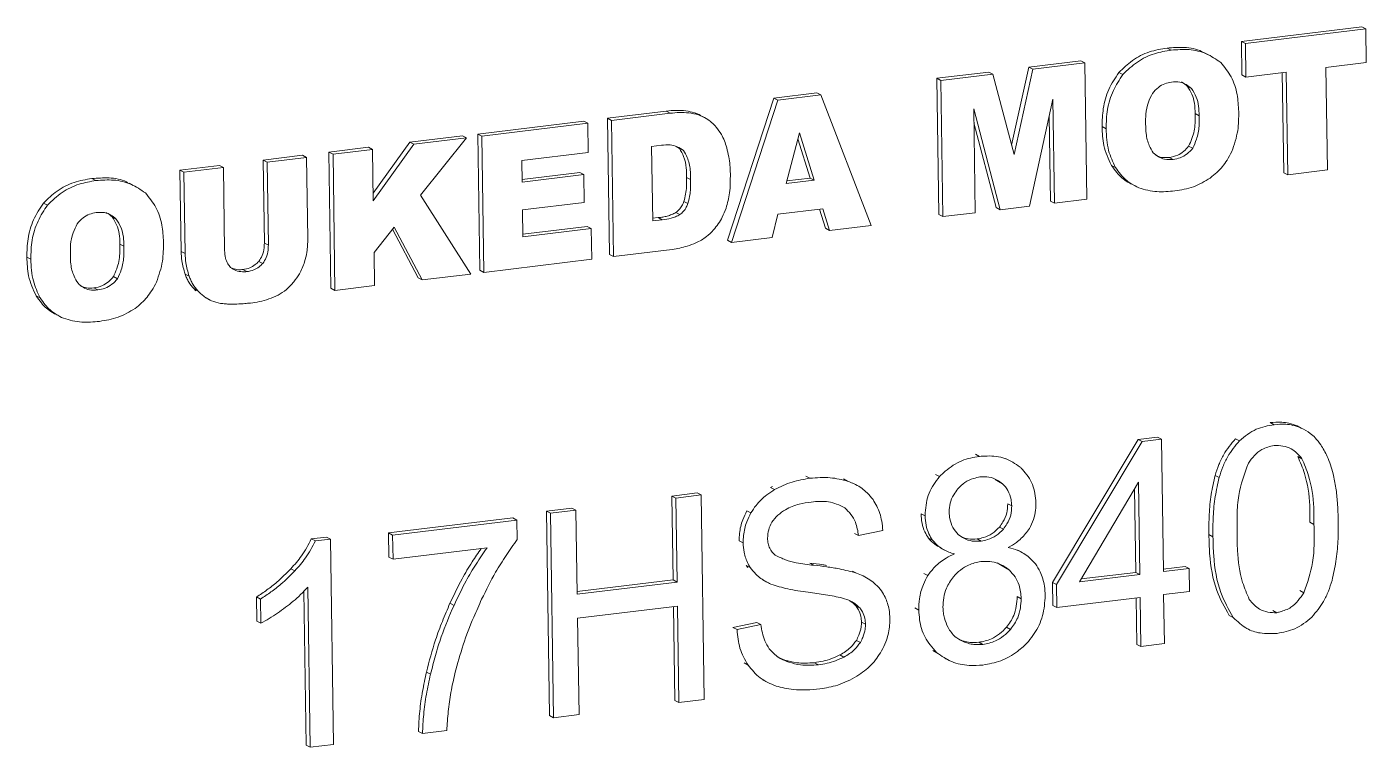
# Model space of a CAD drawing. Header units: millimetres. Extents: x -172 to 1209, y -709 to 1573.
# Drawn here: x 460.48 to 474.14, y 591.31 to 598.66 of the extents above; entities that cross this region are included whole.
import ezdxf

# ---------------------------------------------------------------- set-up
doc = ezdxf.new("R2010")
doc.units = ezdxf.units.MM

msp = doc.modelspace()

# ---------------------------------------------------------------- linework, layer by layer
at = {"color": 7, "linetype": 'Continuous', "lineweight": 15}
for p, q in [((474.091, 598.664), (472.864, 598.515)), ((472.905, 598.494), (474.132, 598.643)), ((474.132, 598.643), (474.091, 598.664)), ((474.132, 598.643), (474.137, 598.299)), ((472.148, 598.426), (472.107, 598.447)), ((472.864, 598.515), (472.869, 598.172)), ((472.905, 598.494), (472.864, 598.515)), ((472.905, 598.494), (472.91, 598.151)), ((471.226, 598.316), (470.696, 598.252)), ((470.737, 598.231), (471.267, 598.295)), ((471.267, 598.295), (471.226, 598.316)), ((471.267, 598.295), (471.288, 596.905)), ((472.527, 598.377), (472.486, 598.399)), ((474.137, 598.299), (473.725, 598.249)), ((470.288, 598.202), (469.757, 598.138)), ((469.798, 598.117), (470.329, 598.181)), ((470.329, 598.181), (470.288, 598.202)), ((470.329, 598.181), (470.546, 597.36)), ((470.696, 598.252), (470.521, 597.455)), ((470.546, 597.36), (470.737, 598.231)), ((470.737, 598.231), (470.696, 598.252)), ((471.654, 598.176), (471.613, 598.197)), ((472.91, 598.151), (472.869, 598.172)), ((472.91, 598.151), (473.322, 598.2)), ((473.281, 598.196), (473.296, 597.175)), ((473.337, 597.154), (473.322, 598.2)), ((473.725, 598.249), (473.741, 597.203)), ((469.798, 598.117), (469.757, 598.138)), ((469.757, 598.138), (469.778, 596.748)), ((469.819, 596.727), (469.798, 598.117)), ((472.355, 598.034), (472.314, 598.055)), ((468.094, 597.936), (467.624, 596.487)), ((467.665, 596.465), (468.135, 597.915)), ((468.534, 597.989), (468.094, 597.936)), ((468.135, 597.915), (468.094, 597.936)), ((468.135, 597.915), (468.575, 597.968)), ((468.575, 597.968), (468.534, 597.989)), ((468.575, 597.968), (469.087, 596.638)), ((470.941, 597.925), (470.703, 596.834)), ((470.957, 596.865), (470.941, 597.925)), ((466.999, 597.803), (466.399, 597.73)), ((466.44, 597.709), (467.04, 597.782)), ((467.04, 597.782), (466.999, 597.803)), ((467.327, 597.765), (467.286, 597.787)), ((467.392, 597.736), (467.351, 597.757)), ((470.403, 596.798), (470.134, 597.827)), ((470.134, 597.827), (470.149, 596.767)), ((470.903, 597.751), (470.916, 596.886)), ((472.433, 597.756), (472.392, 597.778)), ((466.157, 597.701), (465.076, 597.57)), ((465.117, 597.548), (466.198, 597.68)), ((466.198, 597.68), (466.157, 597.701)), ((466.198, 597.68), (466.202, 597.383)), ((466.399, 597.73), (466.42, 596.34)), ((466.44, 597.709), (466.399, 597.73)), ((466.461, 596.319), (466.44, 597.709)), ((470.136, 597.684), (470.362, 596.819)), ((471.484, 597.624), (471.443, 597.645)), ((464.385, 597.486), (464.01, 596.965)), ((464.011, 596.888), (464.426, 597.465)), ((464.921, 597.551), (464.385, 597.486)), ((464.426, 597.465), (464.385, 597.486)), ((464.426, 597.465), (464.962, 597.53)), ((464.962, 597.53), (464.494, 596.947)), ((464.962, 597.53), (464.921, 597.551)), ((465.076, 597.57), (465.096, 596.18)), ((465.117, 597.548), (465.076, 597.57)), ((465.137, 596.158), (465.117, 597.548)), ((468.356, 597.581), (468.22, 597.064)), ((468.34, 597.521), (468.466, 597.12)), ((468.507, 597.098), (468.356, 597.581)), ((463.29, 597.353), (462.887, 597.304)), ((463.331, 597.332), (462.928, 597.283)), ((463.331, 597.332), (463.29, 597.353)), ((463.343, 596.504), (463.331, 597.332)), ((463.962, 597.435), (463.559, 597.386)), ((463.6, 597.364), (463.559, 597.386)), ((463.559, 597.386), (463.579, 595.996)), ((463.6, 597.364), (464.003, 597.413)), ((463.62, 595.974), (463.6, 597.364)), ((464.003, 597.413), (463.962, 597.435)), ((464.003, 597.413), (464.011, 596.888)), ((466.202, 597.383), (465.525, 597.301)), ((466.949, 597.455), (466.848, 597.443)), ((466.848, 597.443), (466.86, 596.684)), ((467.1, 597.443), (467.134, 597.422)), ((467.175, 597.401), (467.134, 597.422)), ((472.167, 597.31), (472.126, 597.331)), ((472.367, 597.424), (472.326, 597.446)), ((462.441, 597.25), (462.038, 597.201)), ((462.079, 597.18), (462.038, 597.201)), ((462.038, 597.201), (462.05, 596.373)), ((462.482, 597.229), (462.079, 597.18)), ((462.482, 597.229), (462.441, 597.25)), ((462.494, 596.381), (462.482, 597.229)), ((462.928, 597.283), (462.887, 597.304)), ((462.887, 597.304), (462.9, 596.456)), ((462.928, 597.283), (462.941, 596.435)), ((465.525, 597.301), (465.529, 597.08)), ((471.58, 597.229), (471.539, 597.25)), ((473.741, 597.203), (473.337, 597.154)), ((461.182, 597.095), (461.141, 597.116)), ((461.561, 597.046), (461.52, 597.068)), ((462.079, 597.18), (462.091, 596.352)), ((466.116, 597.177), (465.528, 597.106)), ((465.529, 597.08), (466.157, 597.156)), ((466.157, 597.156), (466.116, 597.177)), ((466.157, 597.156), (466.161, 596.873)), ((467.247, 597.107), (467.206, 597.128)), ((468.22, 597.064), (468.507, 597.098)), ((468.466, 597.12), (468.228, 597.091)), ((468.507, 597.098), (468.466, 597.12)), ((471.748, 597.057), (471.789, 597.035)), ((473.337, 597.154), (473.296, 597.175)), ((464.494, 596.947), (465.004, 596.142)), ((460.688, 596.845), (460.648, 596.866)), ((466.161, 596.873), (465.533, 596.796)), ((465.533, 596.796), (465.537, 596.522)), ((467.22, 596.862), (467.179, 596.883)), ((468.595, 596.808), (468.137, 596.752)), ((468.562, 596.804), (468.623, 596.608)), ((468.664, 596.587), (468.595, 596.808)), ((470.403, 596.798), (470.362, 596.819)), ((470.703, 596.834), (470.403, 596.798)), ((470.957, 596.865), (470.916, 596.886)), ((471.288, 596.905), (470.957, 596.865)), ((461.389, 596.703), (461.348, 596.724)), ((466.917, 596.717), (466.859, 596.71)), ((466.86, 596.684), (466.958, 596.696)), ((466.958, 596.696), (466.917, 596.717)), ((467.138, 596.748), (467.097, 596.769)), ((468.137, 596.752), (468.077, 596.515)), ((469.819, 596.727), (469.778, 596.748)), ((469.819, 596.727), (470.149, 596.767)), ((464.224, 596.62), (464.019, 596.362)), ((464.206, 596.598), (464.467, 596.103)), ((464.508, 596.082), (464.224, 596.62)), ((466.192, 596.628), (465.536, 596.548)), ((465.537, 596.522), (466.233, 596.607)), ((466.233, 596.607), (466.192, 596.628)), ((466.233, 596.607), (466.238, 596.292)), ((468.077, 596.515), (467.665, 596.465)), ((468.664, 596.587), (468.623, 596.608)), ((469.087, 596.638), (468.664, 596.587)), ((461.467, 596.425), (461.427, 596.447)), ((462.091, 596.352), (462.05, 596.373)), ((462.9, 596.456), (462.941, 596.435)), ((467.06, 596.392), (466.461, 596.319)), ((467.665, 596.465), (467.624, 596.487)), ((460.518, 596.293), (460.477, 596.314)), ((462.884, 596.249), (462.843, 596.27)), ((464.019, 596.362), (464.024, 596.023)), ((466.238, 596.292), (465.137, 596.158)), ((466.461, 596.319), (466.42, 596.34)), ((461.401, 596.093), (461.36, 596.115)), ((462.132, 596.121), (462.091, 596.142)), ((462.721, 596.166), (462.681, 596.188)), ((464.508, 596.082), (464.467, 596.103)), ((465.004, 596.142), (464.508, 596.082)), ((465.137, 596.158), (465.096, 596.18)), ((461.201, 595.979), (461.16, 596)), ((462.221, 595.971), (462.18, 595.993)), ((462.18, 595.993), (462.202, 595.97)), ((463.62, 595.974), (463.579, 595.996)), ((463.62, 595.974), (464.024, 596.023)), ((460.614, 595.898), (460.573, 595.919)), ((462.305, 595.898), (462.346, 595.876)), ((460.783, 595.726), (460.824, 595.704)), ((473.197, 594.605), (473.156, 594.626)), ((472.007, 594.478), (471.81, 594.455)), ((472.048, 594.457), (472.007, 594.478)), ((472.844, 594.44), (472.803, 594.461)), ((473.474, 594.571), (473.433, 594.592)), ((471.81, 594.455), (470.937, 592.995)), ((470.978, 592.974), (471.851, 594.433)), ((471.851, 594.433), (471.81, 594.455)), ((471.851, 594.433), (472.048, 594.457)), ((472.048, 594.457), (472.068, 593.106)), ((470.192, 594.282), (470.151, 594.303)), ((470.5, 594.239), (470.459, 594.26)), ((473.481, 594.258), (473.44, 594.279)), ((468.462, 594.058), (468.421, 594.079)), ((468.848, 594.03), (468.807, 594.051)), ((469.786, 594.077), (469.745, 594.098)), ((472.636, 594.066), (472.595, 594.088)), ((468.081, 593.973), (468.063, 593.964)), ((468.104, 593.943), (468.063, 593.964)), ((468.943, 593.988), (468.902, 594.009)), ((470.353, 594.047), (470.386, 594.024)), ((470.427, 594.003), (470.386, 594.024)), ((471.813, 594.017), (471.214, 593.003)), ((471.774, 593.95), (471.786, 593.098)), ((471.827, 593.077), (471.813, 594.017)), ((467.314, 593.909), (467.055, 593.877)), ((467.096, 593.856), (467.055, 593.877)), ((467.055, 593.877), (467.068, 593.021)), ((467.096, 593.856), (467.355, 593.888)), ((467.109, 593), (467.096, 593.856)), ((467.355, 593.888), (467.314, 593.909)), ((467.355, 593.888), (467.386, 591.803)), ((470.522, 593.778), (470.481, 593.799)), ((465.435, 593.654), (464.167, 593.5)), ((465.476, 593.632), (465.435, 593.654)), ((466.037, 593.754), (465.778, 593.722)), ((465.819, 593.701), (465.778, 593.722)), ((465.778, 593.722), (465.809, 591.637)), ((465.819, 593.701), (466.078, 593.733)), ((465.85, 591.616), (465.819, 593.701)), ((466.078, 593.733), (466.037, 593.754)), ((466.078, 593.733), (466.091, 592.876)), ((467.861, 593.705), (467.82, 593.726)), ((469.638, 593.676), (469.597, 593.697)), ((464.208, 593.479), (465.476, 593.632)), ((465.476, 593.632), (465.479, 593.433)), ((468.96, 593.474), (469.208, 593.524)), ((470.437, 593.538), (470.396, 593.56)), ((473.604, 593.588), (473.563, 593.609)), ((463.534, 593.459), (463.379, 593.44)), ((463.42, 593.419), (463.379, 593.44)), ((463.575, 593.437), (463.42, 593.419)), ((463.534, 593.459), (463.575, 593.437)), ((463.606, 591.344), (463.575, 593.437)), ((464.167, 593.5), (464.171, 593.254)), ((464.208, 593.479), (464.167, 593.5)), ((464.212, 593.233), (464.208, 593.479)), ((467.782, 593.399), (467.741, 593.421)), ((468.96, 593.474), (468.919, 593.495)), ((469.714, 593.426), (469.673, 593.447)), ((470.21, 593.418), (470.169, 593.439)), ((472.574, 593.462), (472.533, 593.484)), ((464.212, 593.233), (464.171, 593.254)), ((465.171, 593.349), (464.212, 593.233)), ((469.794, 593.346), (469.835, 593.325)), ((470.625, 593.303), (470.584, 593.324)), ((463.211, 593.114), (463.17, 593.135)), ((467.854, 593.148), (467.813, 593.169)), ((467.813, 593.169), (467.831, 593.149)), ((468.503, 593.171), (468.462, 593.193)), ((468.939, 593.091), (468.898, 593.112)), ((470.372, 593.195), (470.457, 593.143)), ((470.498, 593.122), (470.457, 593.143)), ((471.786, 593.098), (471.231, 593.031)), ((471.827, 593.077), (471.786, 593.098)), ((472.291, 593.159), (472.067, 593.132)), ((472.068, 593.106), (472.332, 593.138)), ((472.332, 593.138), (472.291, 593.159)), ((472.332, 593.138), (472.336, 592.904)), ((467.068, 593.021), (466.09, 592.903)), ((466.091, 592.876), (467.109, 593)), ((467.109, 593), (467.068, 593.021)), ((467.984, 593.021), (468.025, 593)), ((469.03, 593.05), (468.989, 593.071)), ((469.624, 593.087), (469.665, 593.066)), ((470.978, 592.974), (470.937, 592.995)), ((470.937, 592.995), (470.94, 592.76)), ((470.981, 592.739), (470.978, 592.974)), ((471.214, 593.003), (471.827, 593.077)), ((462.862, 592.826), (462.821, 592.848)), ((462.821, 592.848), (462.824, 592.6)), ((462.862, 592.826), (462.865, 592.579)), ((463.302, 592.905), (463.325, 591.336)), ((463.342, 592.946), (463.366, 591.315)), ((470.618, 592.83), (470.577, 592.852)), ((471.831, 592.842), (470.981, 592.739)), ((471.79, 592.837), (471.797, 592.364)), ((471.838, 592.343), (471.831, 592.842)), ((472.336, 592.904), (472.071, 592.871)), ((472.071, 592.871), (472.079, 592.372)), ((473.501, 592.891), (473.46, 592.912)), ((464.793, 592.783), (464.834, 592.762)), ((467.113, 592.754), (466.094, 592.63)), ((467.072, 592.749), (467.086, 591.792)), ((467.127, 591.771), (467.113, 592.754)), ((468.975, 592.734), (468.934, 592.755)), ((469.573, 592.713), (469.532, 592.735)), ((470.981, 592.739), (470.94, 592.76)), ((473.225, 592.687), (473.184, 592.708)), ((462.865, 592.579), (462.824, 592.6)), ((466.109, 591.648), (466.094, 592.63)), ((467.923, 592.588), (467.679, 592.535)), ((467.964, 592.567), (467.72, 592.514)), ((467.964, 592.567), (467.923, 592.588)), ((469.031, 592.569), (468.99, 592.591)), ((472.739, 592.66), (472.78, 592.638)), ((467.72, 592.514), (467.679, 592.535)), ((470.51, 592.517), (470.469, 592.538)), ((472.9, 592.536), (472.941, 592.514)), ((468.978, 592.384), (468.937, 592.405)), ((469.757, 592.279), (469.716, 592.3)), ((470.227, 592.364), (470.186, 592.385)), ((471.838, 592.343), (471.797, 592.364)), ((472.079, 592.372), (471.838, 592.343)), ((467.792, 592.174), (467.833, 592.153)), ((468.207, 592.203), (468.129, 592.237)), ((468.248, 592.182), (468.207, 592.203)), ((468.55, 592.156), (468.509, 592.177)), ((468.811, 592.235), (468.77, 592.256)), ((469.842, 592.222), (469.883, 592.201)), ((464.594, 592.059), (464.553, 592.081)), ((467.981, 592.003), (468.022, 591.982)), ((467.127, 591.771), (467.086, 591.792)), ((467.386, 591.803), (467.127, 591.771)), ((465.85, 591.616), (465.809, 591.637)), ((465.85, 591.616), (466.109, 591.648)), ((464.512, 591.454), (464.471, 591.475)), ((464.76, 591.484), (464.512, 591.454)), ((463.366, 591.315), (463.325, 591.336)), ((463.366, 591.315), (463.606, 591.344))]:
    msp.add_line(p, q, dxfattribs=at)
for points, knots in [([(472.107, 598.447), (472.046, 598.437), (471.923, 598.416), (471.751, 598.329), (471.658, 598.24), (471.613, 598.197)], [0, 0, 0, 0, 0.338789, 0.682431, 1, 1, 1, 1]), ([(471.654, 598.176), (471.702, 598.222), (471.798, 598.314), (471.972, 598.396), (472.091, 598.416), (472.148, 598.426)], [0, 0, 0, 0, 0.338899, 0.683192, 1, 1, 1, 1]), ([(472.485, 598.397), (472.476, 598.402), (472.416, 598.439), (472.285, 598.459), (472.165, 598.451), (472.107, 598.447)], [0, 0, 0, 0, 0.078768, 0.551982, 1, 1, 1, 1]), ([(472.148, 598.426), (472.209, 598.43), (472.331, 598.44), (472.508, 598.399), (472.605, 598.333), (472.653, 598.3)], [0, 0, 0, 0, 0.3358074, 0.6761322, 1, 1, 1, 1]), ([(472.653, 598.3), (472.691, 598.253), (472.769, 598.159), (472.826, 597.981), (472.833, 597.858), (472.837, 597.8)], [0, 0, 0, 0, 0.342811, 0.691207, 1, 1, 1, 1]), ([(471.613, 598.197), (471.576, 598.141), (471.502, 598.028), (471.448, 597.835), (471.445, 597.707), (471.443, 597.645)], [0, 0, 0, 0, 0.337806, 0.68094, 1, 1, 1, 1]), ([(471.484, 597.624), (471.486, 597.689), (471.489, 597.821), (471.548, 598.013), (471.62, 598.123), (471.654, 598.176)], [0, 0, 0, 0, 0.337771, 0.68027, 1, 1, 1, 1]), ([(472.151, 598.1), (472.128, 598.096), (472.081, 598.086), (472.012, 598.048), (471.976, 598.006), (471.957, 597.984)], [0, 0, 0, 0, 0.318393, 0.64178, 1, 1, 1, 1]), ([(472.355, 598.034), (472.337, 598.049), (472.302, 598.078), (472.232, 598.105), (472.18, 598.102), (472.151, 598.1)], [0, 0, 0, 0, 0.309979, 0.624599, 1, 1, 1, 1]), ([(472.249, 598.1), (472.252, 598.099), (472.277, 598.091), (472.296, 598.072), (472.314, 598.055)], [0, 0, 0, 0, 0.103278, 1, 1, 1, 1]), ([(472.314, 598.055), (472.33, 598.03), (472.363, 597.978), (472.389, 597.882), (472.391, 597.813), (472.392, 597.778)], [0, 0, 0, 0, 0.321032, 0.645659, 1, 1, 1, 1]), ([(472.433, 597.756), (472.432, 597.789), (472.43, 597.854), (472.408, 597.951), (472.373, 598.006), (472.355, 598.034)], [0, 0, 0, 0, 0.320887, 0.644521, 1, 1, 1, 1]), ([(471.957, 597.984), (471.942, 597.955), (471.908, 597.887), (471.887, 597.779), (471.887, 597.705), (471.887, 597.671)], [0, 0, 0, 0, 0.304347, 0.68505, 1, 1, 1, 1]), ([(467.286, 597.787), (467.257, 597.794), (467.196, 597.808), (467.099, 597.814), (467.032, 597.807), (466.999, 597.803)], [0, 0, 0, 0, 0.3123999, 0.6528446, 1, 1, 1, 1]), ([(467.04, 597.782), (467.07, 597.785), (467.134, 597.792), (467.231, 597.788), (467.294, 597.773), (467.327, 597.765)], [0, 0, 0, 0, 0.312404, 0.652373, 1, 1, 1, 1]), ([(467.351, 597.757), (467.35, 597.758), (467.33, 597.771), (467.307, 597.779), (467.286, 597.787)], [0, 0, 0, 0, 0.055746, 1, 1, 1, 1]), ([(467.327, 597.765), (467.354, 597.754), (467.402, 597.734), (467.462, 597.69), (467.494, 597.657), (467.509, 597.64)], [0, 0, 0, 0, 0.398526, 0.695893, 1, 1, 1, 1]), ([(472.392, 597.778), (472.393, 597.745), (472.395, 597.661), (472.373, 597.546), (472.338, 597.472), (472.326, 597.446)], [0, 0, 0, 0, 0.288676, 0.753274, 1, 1, 1, 1]), ([(472.367, 597.424), (472.381, 597.455), (472.414, 597.526), (472.435, 597.641), (472.434, 597.721), (472.433, 597.756)], [0, 0, 0, 0, 0.288362, 0.6813, 1, 1, 1, 1]), ([(472.837, 597.8), (472.836, 597.734), (472.836, 597.633), (472.803, 597.496), (472.778, 597.426), (472.766, 597.391)], [0, 0, 0, 0, 0.47276, 0.734383, 1, 1, 1, 1]), ([(467.509, 597.64), (467.527, 597.616), (467.559, 597.573), (467.593, 597.501), (467.608, 597.454), (467.616, 597.43)], [0, 0, 0, 0, 0.388643, 0.69191, 1, 1, 1, 1]), ([(471.443, 597.645), (471.446, 597.58), (471.451, 597.478), (471.492, 597.348), (471.523, 597.283), (471.539, 597.25)], [0, 0, 0, 0, 0.4617879, 0.7281288, 1, 1, 1, 1]), ([(471.58, 597.229), (471.553, 597.285), (471.511, 597.374), (471.489, 597.511), (471.486, 597.586), (471.484, 597.624)], [0, 0, 0, 0, 0.462028, 0.728851, 1, 1, 1, 1]), ([(471.887, 597.671), (471.888, 597.639), (471.89, 597.563), (471.915, 597.461), (471.951, 597.402), (471.965, 597.378)], [0, 0, 0, 0, 0.306293, 0.717709, 1, 1, 1, 1]), ([(467.175, 597.401), (467.154, 597.416), (467.113, 597.445), (467.034, 597.464), (466.979, 597.458), (466.949, 597.455)], [0, 0, 0, 0, 0.315685, 0.636398, 1, 1, 1, 1]), ([(467.134, 597.422), (467.149, 597.396), (467.184, 597.336), (467.205, 597.233), (467.206, 597.16), (467.206, 597.128)], [0, 0, 0, 0, 0.307806, 0.696965, 1, 1, 1, 1]), ([(467.247, 597.107), (467.247, 597.139), (467.246, 597.216), (467.222, 597.319), (467.188, 597.378), (467.175, 597.401)], [0, 0, 0, 0, 0.30778, 0.732642, 1, 1, 1, 1]), ([(467.616, 597.43), (467.623, 597.399), (467.637, 597.341), (467.649, 597.252), (467.651, 597.194), (467.652, 597.165)], [0, 0, 0, 0, 0.356767, 0.677261, 1, 1, 1, 1]), ([(471.965, 597.378), (471.982, 597.363), (472.016, 597.334), (472.085, 597.306), (472.138, 597.308), (472.167, 597.31)], [0, 0, 0, 0, 0.304733, 0.6137, 1, 1, 1, 1]), ([(472.126, 597.331), (472.101, 597.329), (472.053, 597.326), (472.01, 597.344), (471.99, 597.352)], [0, 0, 0, 0, 0.519472, 1, 1, 1, 1]), ([(472.326, 597.446), (472.31, 597.427), (472.277, 597.391), (472.209, 597.346), (472.156, 597.337), (472.126, 597.331)], [0, 0, 0, 0, 0.299025, 0.602158, 1, 1, 1, 1]), ([(472.167, 597.31), (472.192, 597.314), (472.242, 597.324), (472.313, 597.364), (472.349, 597.404), (472.367, 597.424)], [0, 0, 0, 0, 0.334266, 0.674592, 1, 1, 1, 1]), ([(472.766, 597.391), (472.75, 597.361), (472.71, 597.283), (472.634, 597.192), (472.569, 597.14), (472.547, 597.121)], [0, 0, 0, 0, 0.283272, 0.744198, 1, 1, 1, 1]), ([(471.539, 597.25), (471.556, 597.225), (471.602, 597.159), (471.675, 597.094), (471.734, 597.064), (471.749, 597.057)], [0, 0, 0, 0, 0.310432, 0.828857, 1, 1, 1, 1]), ([(471.818, 597.021), (471.792, 597.034), (471.722, 597.068), (471.641, 597.141), (471.596, 597.205), (471.58, 597.229)], [0, 0, 0, 0, 0.278959, 0.731794, 1, 1, 1, 1]), ([(461.141, 597.116), (461.08, 597.106), (460.957, 597.085), (460.785, 596.998), (460.692, 596.909), (460.648, 596.866)], [0, 0, 0, 0, 0.33879, 0.68241, 1, 1, 1, 1]), ([(460.688, 596.845), (460.736, 596.891), (460.832, 596.983), (461.006, 597.065), (461.125, 597.085), (461.182, 597.095)], [0, 0, 0, 0, 0.338899, 0.683192, 1, 1, 1, 1]), ([(461.519, 597.066), (461.51, 597.071), (461.45, 597.108), (461.319, 597.128), (461.199, 597.12), (461.141, 597.116)], [0, 0, 0, 0, 0.078767, 0.551949, 1, 1, 1, 1]), ([(461.182, 597.095), (461.243, 597.099), (461.366, 597.109), (461.542, 597.068), (461.639, 597.002), (461.687, 596.969)], [0, 0, 0, 0, 0.3358065, 0.6761538, 1, 1, 1, 1]), ([(467.206, 597.128), (467.206, 597.096), (467.207, 597.039), (467.198, 596.957), (467.185, 596.908), (467.179, 596.883)], [0, 0, 0, 0, 0.397095, 0.696416, 1, 1, 1, 1]), ([(467.22, 596.862), (467.228, 596.894), (467.242, 596.951), (467.248, 597.033), (467.247, 597.082), (467.247, 597.107)], [0, 0, 0, 0, 0.397048, 0.697151, 1, 1, 1, 1]), ([(467.652, 597.165), (467.652, 597.132), (467.652, 597.067), (467.645, 596.949), (467.623, 596.865), (467.609, 596.813)], [0, 0, 0, 0, 0.276593, 0.553659, 1, 1, 1, 1]), ([(472.547, 597.121), (472.491, 597.088), (472.406, 597.037), (472.281, 597.005), (472.217, 596.995), (472.185, 596.99)], [0, 0, 0, 0, 0.4870959, 0.7420281, 1, 1, 1, 1]), ([(461.687, 596.969), (461.725, 596.922), (461.803, 596.828), (461.861, 596.65), (461.868, 596.527), (461.871, 596.469)], [0, 0, 0, 0, 0.342811, 0.691207, 1, 1, 1, 1]), ([(472.185, 596.99), (472.124, 596.984), (472.031, 596.975), (471.909, 596.995), (471.848, 597.012), (471.818, 597.021)], [0, 0, 0, 0, 0.487165, 0.742059, 1, 1, 1, 1]), ([(460.648, 596.866), (460.611, 596.81), (460.537, 596.697), (460.482, 596.504), (460.479, 596.376), (460.477, 596.314)], [0, 0, 0, 0, 0.337794, 0.680938, 1, 1, 1, 1]), ([(460.518, 596.293), (460.52, 596.358), (460.523, 596.49), (460.582, 596.682), (460.654, 596.792), (460.688, 596.845)], [0, 0, 0, 0, 0.337775, 0.680268, 1, 1, 1, 1]), ([(467.179, 596.883), (467.173, 596.868), (467.16, 596.837), (467.131, 596.798), (467.108, 596.778), (467.097, 596.769)], [0, 0, 0, 0, 0.348453, 0.700831, 1, 1, 1, 1]), ([(467.138, 596.748), (467.15, 596.758), (467.176, 596.78), (467.203, 596.82), (467.215, 596.849), (467.22, 596.862)], [0, 0, 0, 0, 0.348533, 0.70128, 1, 1, 1, 1]), ([(467.609, 596.813), (467.597, 596.782), (467.575, 596.727), (467.53, 596.653), (467.497, 596.612), (467.48, 596.591)], [0, 0, 0, 0, 0.386999, 0.690612, 1, 1, 1, 1]), ([(460.991, 596.653), (460.976, 596.624), (460.942, 596.556), (460.921, 596.448), (460.921, 596.374), (460.922, 596.34)], [0, 0, 0, 0, 0.304347, 0.68505, 1, 1, 1, 1]), ([(461.186, 596.769), (461.162, 596.765), (461.115, 596.755), (461.046, 596.717), (461.01, 596.675), (460.991, 596.653)], [0, 0, 0, 0, 0.318336, 0.641727, 1, 1, 1, 1]), ([(461.389, 596.703), (461.371, 596.718), (461.336, 596.747), (461.266, 596.774), (461.214, 596.771), (461.186, 596.769)], [0, 0, 0, 0, 0.309928, 0.624544, 1, 1, 1, 1]), ([(461.284, 596.769), (461.286, 596.768), (461.311, 596.76), (461.331, 596.741), (461.348, 596.724)], [0, 0, 0, 0, 0.103278, 1, 1, 1, 1]), ([(461.348, 596.724), (461.364, 596.699), (461.397, 596.647), (461.424, 596.551), (461.426, 596.482), (461.427, 596.447)], [0, 0, 0, 0, 0.321051, 0.645663, 1, 1, 1, 1]), ([(461.467, 596.425), (461.467, 596.458), (461.465, 596.523), (461.442, 596.62), (461.407, 596.675), (461.389, 596.703)], [0, 0, 0, 0, 0.320887, 0.644521, 1, 1, 1, 1]), ([(467.097, 596.769), (467.083, 596.762), (467.054, 596.748), (467.009, 596.731), (466.964, 596.723), (466.933, 596.719), (466.917, 596.717)], [0, 0, 0, 0, 0.2487662, 0.4980652, 0.7481707, 1, 1, 1, 1]), ([(466.958, 596.696), (466.989, 596.699), (467.034, 596.705), (467.094, 596.726), (467.123, 596.74), (467.138, 596.748)], [0, 0, 0, 0, 0.491327, 0.743971, 1, 1, 1, 1]), ([(467.48, 596.591), (467.457, 596.568), (467.419, 596.528), (467.357, 596.487), (467.319, 596.468), (467.3, 596.459)], [0, 0, 0, 0, 0.432648, 0.713716, 1, 1, 1, 1]), ([(461.427, 596.447), (461.427, 596.414), (461.429, 596.33), (461.407, 596.215), (461.372, 596.141), (461.36, 596.115)], [0, 0, 0, 0, 0.288678, 0.753272, 1, 1, 1, 1]), ([(461.401, 596.093), (461.415, 596.124), (461.449, 596.195), (461.47, 596.31), (461.468, 596.39), (461.467, 596.425)], [0, 0, 0, 0, 0.288346, 0.681297, 1, 1, 1, 1]), ([(461.871, 596.469), (461.871, 596.403), (461.87, 596.302), (461.837, 596.165), (461.812, 596.095), (461.8, 596.06)], [0, 0, 0, 0, 0.47276, 0.734383, 1, 1, 1, 1]), ([(462.05, 596.373), (462.053, 596.341), (462.056, 596.285), (462.072, 596.209), (462.085, 596.165), (462.091, 596.142)], [0, 0, 0, 0, 0.406415, 0.702297, 1, 1, 1, 1]), ([(462.556, 596.21), (462.547, 596.222), (462.524, 596.25), (462.498, 596.307), (462.496, 596.355), (462.494, 596.381)], [0, 0, 0, 0, 0.252209, 0.598896, 1, 1, 1, 1]), ([(462.9, 596.456), (462.899, 596.44), (462.898, 596.398), (462.883, 596.332), (462.856, 596.29), (462.843, 596.27)], [0, 0, 0, 0, 0.25103, 0.649938, 1, 1, 1, 1]), ([(462.941, 596.435), (462.94, 596.419), (462.939, 596.377), (462.924, 596.311), (462.897, 596.269), (462.884, 596.249)], [0, 0, 0, 0, 0.25103, 0.649938, 1, 1, 1, 1]), ([(463.31, 596.267), (463.319, 596.299), (463.333, 596.354), (463.342, 596.433), (463.342, 596.48), (463.343, 596.504)], [0, 0, 0, 0, 0.410342, 0.703802, 1, 1, 1, 1]), ([(467.3, 596.459), (467.271, 596.448), (467.217, 596.427), (467.136, 596.405), (467.086, 596.396), (467.06, 596.392)], [0, 0, 0, 0, 0.374364, 0.686056, 1, 1, 1, 1]), ([(460.477, 596.314), (460.48, 596.249), (460.485, 596.147), (460.526, 596.017), (460.557, 595.952), (460.573, 595.919)], [0, 0, 0, 0, 0.4617879, 0.7281288, 1, 1, 1, 1]), ([(460.614, 595.898), (460.587, 595.954), (460.545, 596.043), (460.524, 596.18), (460.52, 596.255), (460.518, 596.293)], [0, 0, 0, 0, 0.4620199, 0.7288458, 1, 1, 1, 1]), ([(460.922, 596.34), (460.922, 596.308), (460.924, 596.232), (460.949, 596.13), (460.985, 596.071), (461, 596.047)], [0, 0, 0, 0, 0.306286, 0.717693, 1, 1, 1, 1]), ([(462.091, 596.352), (462.094, 596.319), (462.097, 596.264), (462.113, 596.187), (462.126, 596.143), (462.132, 596.121)], [0, 0, 0, 0, 0.406415, 0.702297, 1, 1, 1, 1]), ([(462.843, 596.27), (462.831, 596.259), (462.804, 596.233), (462.749, 596.199), (462.705, 596.192), (462.681, 596.188)], [0, 0, 0, 0, 0.256717, 0.596564, 1, 1, 1, 1]), ([(462.884, 596.249), (462.872, 596.238), (462.845, 596.211), (462.79, 596.178), (462.746, 596.17), (462.721, 596.166)], [0, 0, 0, 0, 0.256717, 0.596564, 1, 1, 1, 1]), ([(463.2, 596.061), (463.22, 596.088), (463.254, 596.132), (463.288, 596.203), (463.303, 596.245), (463.31, 596.267)], [0, 0, 0, 0, 0.4266312, 0.7111751, 1, 1, 1, 1]), ([(461.36, 596.115), (461.344, 596.096), (461.311, 596.06), (461.243, 596.015), (461.19, 596.006), (461.16, 596)], [0, 0, 0, 0, 0.299057, 0.602177, 1, 1, 1, 1]), ([(462.091, 596.142), (462.097, 596.128), (462.108, 596.099), (462.134, 596.046), (462.162, 596.014), (462.18, 595.993)], [0, 0, 0, 0, 0.2616839, 0.5236416, 1, 1, 1, 1]), ([(462.132, 596.121), (462.138, 596.107), (462.149, 596.078), (462.175, 596.025), (462.203, 595.992), (462.221, 595.971)], [0, 0, 0, 0, 0.2616839, 0.5236416, 1, 1, 1, 1]), ([(462.721, 596.166), (462.706, 596.165), (462.668, 596.163), (462.609, 596.173), (462.573, 596.198), (462.556, 596.21)], [0, 0, 0, 0, 0.255056, 0.637039, 1, 1, 1, 1]), ([(462.681, 596.188), (462.665, 596.186), (462.63, 596.183), (462.597, 596.192), (462.578, 596.197)], [0, 0, 0, 0, 0.435931, 1, 1, 1, 1]), ([(461, 596.047), (461.017, 596.032), (461.05, 596.003), (461.12, 595.975), (461.172, 595.977), (461.201, 595.979)], [0, 0, 0, 0, 0.304701, 0.613682, 1, 1, 1, 1]), ([(461.16, 596), (461.135, 595.998), (461.089, 595.995), (461.048, 596.012), (461.029, 596.019)], [0, 0, 0, 0, 0.542384, 1, 1, 1, 1]), ([(461.201, 595.979), (461.226, 595.983), (461.277, 595.993), (461.347, 596.033), (461.383, 596.073), (461.401, 596.093)], [0, 0, 0, 0, 0.334306, 0.674611, 1, 1, 1, 1]), ([(461.8, 596.06), (461.785, 596.03), (461.744, 595.952), (461.668, 595.861), (461.604, 595.809), (461.581, 595.79)], [0, 0, 0, 0, 0.283247, 0.7442, 1, 1, 1, 1]), ([(462.221, 595.971), (462.231, 595.961), (462.252, 595.94), (462.297, 595.901), (462.335, 595.881), (462.361, 595.868)], [0, 0, 0, 0, 0.254165, 0.508766, 1, 1, 1, 1]), ([(463.04, 595.927), (463.069, 595.944), (463.113, 595.971), (463.164, 596.021), (463.188, 596.048), (463.2, 596.061)], [0, 0, 0, 0, 0.490858, 0.744337, 1, 1, 1, 1]), ([(460.573, 595.919), (460.59, 595.894), (460.636, 595.828), (460.71, 595.763), (460.768, 595.733), (460.783, 595.726)], [0, 0, 0, 0, 0.31042, 0.828824, 1, 1, 1, 1]), ([(460.852, 595.69), (460.826, 595.703), (460.756, 595.737), (460.675, 595.81), (460.631, 595.874), (460.614, 595.898)], [0, 0, 0, 0, 0.278927, 0.731767, 1, 1, 1, 1]), ([(462.361, 595.868), (462.391, 595.858), (462.436, 595.843), (462.501, 595.837), (462.534, 595.835), (462.55, 595.835)], [0, 0, 0, 0, 0.493659, 0.746077, 1, 1, 1, 1]), ([(462.55, 595.835), (462.58, 595.835), (462.63, 595.835), (462.7, 595.84), (462.739, 595.844), (462.758, 595.846)], [0, 0, 0, 0, 0.437454, 0.718596, 1, 1, 1, 1]), ([(462.758, 595.846), (462.789, 595.85), (462.851, 595.859), (462.946, 595.885), (463.009, 595.913), (463.04, 595.927)], [0, 0, 0, 0, 0.317942, 0.656211, 1, 1, 1, 1]), ([(461.219, 595.659), (461.158, 595.653), (461.065, 595.644), (460.943, 595.664), (460.883, 595.681), (460.852, 595.69)], [0, 0, 0, 0, 0.487166, 0.742025, 1, 1, 1, 1]), ([(461.581, 595.79), (461.525, 595.757), (461.44, 595.706), (461.315, 595.674), (461.251, 595.664), (461.219, 595.659)], [0, 0, 0, 0, 0.4870959, 0.7420281, 1, 1, 1, 1]), ([(473.197, 594.605), (473.135, 594.594), (473.041, 594.578), (472.925, 594.507), (472.871, 594.463), (472.844, 594.44)], [0, 0, 0, 0, 0.482522, 0.737562, 1, 1, 1, 1]), ([(473.433, 594.592), (473.405, 594.602), (473.354, 594.62), (473.261, 594.635), (473.196, 594.63), (473.156, 594.626)], [0, 0, 0, 0, 0.318838, 0.583272, 1, 1, 1, 1]), ([(473.474, 594.571), (473.446, 594.581), (473.395, 594.599), (473.302, 594.614), (473.237, 594.608), (473.197, 594.605)], [0, 0, 0, 0, 0.318838, 0.583272, 1, 1, 1, 1]), ([(472.803, 594.461), (472.76, 594.41), (472.692, 594.329), (472.632, 594.197), (472.608, 594.124), (472.595, 594.088)], [0, 0, 0, 0, 0.464054, 0.729566, 1, 1, 1, 1]), ([(473.673, 594.4), (473.655, 594.424), (473.623, 594.467), (473.557, 594.527), (473.506, 594.554), (473.474, 594.571)], [0, 0, 0, 0, 0.33676, 0.594611, 1, 1, 1, 1]), ([(472.844, 594.44), (472.801, 594.389), (472.733, 594.308), (472.673, 594.176), (472.649, 594.103), (472.636, 594.066)], [0, 0, 0, 0, 0.464054, 0.729566, 1, 1, 1, 1]), ([(472.935, 594.212), (472.954, 594.239), (472.993, 594.293), (473.081, 594.367), (473.155, 594.383), (473.197, 594.393)], [0, 0, 0, 0, 0.294257, 0.592994, 1, 1, 1, 1]), ([(473.197, 594.393), (473.227, 594.392), (473.288, 594.391), (473.395, 594.359), (473.448, 594.296), (473.481, 594.258)], [0, 0, 0, 0, 0.272869, 0.549028, 1, 1, 1, 1]), ([(473.8, 594.105), (473.791, 594.135), (473.773, 594.195), (473.735, 594.297), (473.696, 594.362), (473.673, 594.4)], [0, 0, 0, 0, 0.28795, 0.5764, 1, 1, 1, 1]), ([(470.192, 594.282), (470.131, 594.271), (470.007, 594.25), (469.873, 594.158), (469.805, 594.095), (469.786, 594.077)], [0, 0, 0, 0, 0.412875, 0.834231, 1, 1, 1, 1]), ([(470.607, 594.173), (470.558, 594.207), (470.458, 594.276), (470.306, 594.289), (470.218, 594.283), (470.192, 594.282)], [0, 0, 0, 0, 0.408198, 0.82438, 1, 1, 1, 1]), ([(472.821, 593.492), (472.82, 593.557), (472.818, 593.687), (472.833, 593.931), (472.895, 594.103), (472.935, 594.212)], [0, 0, 0, 0, 0.268408, 0.537403, 1, 1, 1, 1]), ([(473.44, 594.279), (473.464, 594.222), (473.531, 594.067), (473.563, 593.835), (473.563, 593.666), (473.563, 593.609)], [0, 0, 0, 0, 0.277264, 0.75569, 1, 1, 1, 1]), ([(473.481, 594.258), (473.505, 594.201), (473.572, 594.046), (473.604, 593.813), (473.604, 593.645), (473.604, 593.588)], [0, 0, 0, 0, 0.277264, 0.75569, 1, 1, 1, 1]), ([(468.462, 594.058), (468.401, 594.048), (468.31, 594.033), (468.191, 593.986), (468.133, 593.957), (468.104, 593.943)], [0, 0, 0, 0, 0.496965, 0.747481, 1, 1, 1, 1]), ([(468.848, 594.03), (468.79, 594.044), (468.698, 594.066), (468.568, 594.067), (468.498, 594.061), (468.462, 594.058)], [0, 0, 0, 0, 0.4651109, 0.7313726, 1, 1, 1, 1]), ([(469.786, 594.077), (469.745, 594.023), (469.663, 593.912), (469.644, 593.764), (469.638, 593.686), (469.638, 593.676)], [0, 0, 0, 0, 0.4577639, 0.9259884, 1, 1, 1, 1]), ([(469.971, 593.95), (469.994, 593.973), (470.042, 594.021), (470.123, 594.057), (470.176, 594.067), (470.198, 594.072)], [0, 0, 0, 0, 0.365079, 0.736755, 1, 1, 1, 1]), ([(470.198, 594.072), (470.229, 594.073), (470.29, 594.076), (470.368, 594.047), (470.41, 594.016), (470.427, 594.003)], [0, 0, 0, 0, 0.364773, 0.736157, 1, 1, 1, 1]), ([(470.769, 593.806), (470.763, 593.871), (470.75, 594.003), (470.664, 594.112), (470.615, 594.165), (470.607, 594.173)], [0, 0, 0, 0, 0.452908, 0.916312, 1, 1, 1, 1]), ([(472.595, 594.088), (472.581, 594.023), (472.552, 593.891), (472.532, 593.688), (472.532, 593.552), (472.533, 593.484)], [0, 0, 0, 0, 0.322624, 0.659397, 1, 1, 1, 1]), ([(472.636, 594.066), (472.622, 594.002), (472.593, 593.87), (472.573, 593.667), (472.573, 593.531), (472.574, 593.462)], [0, 0, 0, 0, 0.322624, 0.659397, 1, 1, 1, 1]), ([(473.851, 593.618), (473.85, 593.682), (473.847, 593.797), (473.829, 593.96), (473.809, 594.056), (473.8, 594.105)], [0, 0, 0, 0, 0.391578, 0.694941, 1, 1, 1, 1]), ([(468.104, 593.943), (468.077, 593.926), (468.007, 593.882), (467.924, 593.8), (467.878, 593.73), (467.861, 593.705)], [0, 0, 0, 0, 0.286976, 0.735264, 1, 1, 1, 1]), ([(469.107, 593.841), (469.088, 593.864), (469.038, 593.926), (468.948, 593.99), (468.875, 594.019), (468.848, 594.03)], [0, 0, 0, 0, 0.274349, 0.725593, 1, 1, 1, 1]), ([(469.883, 593.714), (469.885, 593.744), (469.889, 593.805), (469.924, 593.886), (469.957, 593.931), (469.971, 593.95)], [0, 0, 0, 0, 0.357322, 0.721551, 1, 1, 1, 1]), ([(470.427, 594.003), (470.448, 593.981), (470.489, 593.936), (470.515, 593.853), (470.52, 593.799), (470.522, 593.778)], [0, 0, 0, 0, 0.3712528, 0.749883, 1, 1, 1, 1]), ([(468.135, 593.682), (468.162, 593.702), (468.23, 593.751), (468.346, 593.799), (468.436, 593.811), (468.477, 593.816)], [0, 0, 0, 0, 0.254624, 0.656713, 1, 1, 1, 1]), ([(468.477, 593.816), (468.507, 593.819), (468.595, 593.828), (468.715, 593.811), (468.792, 593.77), (468.82, 593.756)], [0, 0, 0, 0, 0.253892, 0.736837, 1, 1, 1, 1]), ([(469.208, 593.524), (469.204, 593.556), (469.198, 593.616), (469.173, 593.727), (469.133, 593.796), (469.107, 593.841)], [0, 0, 0, 0, 0.279223, 0.526157, 1, 1, 1, 1]), ([(470.481, 593.799), (470.48, 593.767), (470.476, 593.703), (470.44, 593.622), (470.409, 593.577), (470.396, 593.56)], [0, 0, 0, 0, 0.370267, 0.747778, 1, 1, 1, 1]), ([(470.522, 593.778), (470.52, 593.746), (470.517, 593.682), (470.481, 593.601), (470.449, 593.556), (470.437, 593.538)], [0, 0, 0, 0, 0.370267, 0.747778, 1, 1, 1, 1]), ([(470.702, 593.545), (470.717, 593.575), (470.748, 593.635), (470.766, 593.725), (470.769, 593.782), (470.769, 593.806)], [0, 0, 0, 0, 0.363693, 0.73137, 1, 1, 1, 1]), ([(467.82, 593.726), (467.806, 593.696), (467.769, 593.623), (467.745, 593.518), (467.742, 593.446), (467.741, 593.421)], [0, 0, 0, 0, 0.311622, 0.761414, 1, 1, 1, 1]), ([(467.861, 593.705), (467.847, 593.675), (467.81, 593.602), (467.786, 593.496), (467.783, 593.424), (467.782, 593.399)], [0, 0, 0, 0, 0.311622, 0.761414, 1, 1, 1, 1]), ([(468.031, 593.448), (468.034, 593.476), (468.039, 593.532), (468.074, 593.615), (468.114, 593.659), (468.135, 593.682)], [0, 0, 0, 0, 0.319336, 0.644736, 1, 1, 1, 1]), ([(468.82, 593.756), (468.841, 593.735), (468.884, 593.693), (468.939, 593.6), (468.952, 593.521), (468.96, 593.474)], [0, 0, 0, 0, 0.286553, 0.575693, 1, 1, 1, 1]), ([(469.597, 593.697), (469.599, 593.665), (469.603, 593.6), (469.631, 593.515), (469.66, 593.468), (469.673, 593.447)], [0, 0, 0, 0, 0.354965, 0.713667, 1, 1, 1, 1]), ([(469.638, 593.676), (469.64, 593.644), (469.644, 593.579), (469.672, 593.494), (469.701, 593.447), (469.714, 593.426)], [0, 0, 0, 0, 0.354965, 0.713667, 1, 1, 1, 1]), ([(469.976, 593.483), (469.956, 593.506), (469.916, 593.552), (469.89, 593.636), (469.885, 593.691), (469.883, 593.714)], [0, 0, 0, 0, 0.365679, 0.738529, 1, 1, 1, 1]), ([(470.396, 593.56), (470.372, 593.536), (470.325, 593.489), (470.243, 593.453), (470.191, 593.443), (470.169, 593.439)], [0, 0, 0, 0, 0.366224, 0.739328, 1, 1, 1, 1]), ([(470.437, 593.538), (470.413, 593.515), (470.366, 593.468), (470.284, 593.432), (470.232, 593.422), (470.21, 593.418)], [0, 0, 0, 0, 0.366224, 0.739328, 1, 1, 1, 1]), ([(470.487, 593.353), (470.515, 593.369), (470.58, 593.406), (470.651, 593.475), (470.689, 593.528), (470.702, 593.545)], [0, 0, 0, 0, 0.337783, 0.782741, 1, 1, 1, 1]), ([(473.604, 593.588), (473.605, 593.523), (473.608, 593.394), (473.594, 593.157), (473.536, 592.992), (473.501, 592.891)], [0, 0, 0, 0, 0.277534, 0.555612, 1, 1, 1, 1]), ([(473.789, 593.017), (473.803, 593.081), (473.832, 593.213), (473.852, 593.414), (473.851, 593.55), (473.851, 593.618)], [0, 0, 0, 0, 0.3241835, 0.6602334, 1, 1, 1, 1]), ([(463.379, 593.44), (463.364, 593.41), (463.334, 593.351), (463.268, 593.245), (463.208, 593.178), (463.17, 593.135)], [0, 0, 0, 0, 0.268463, 0.537553, 1, 1, 1, 1]), ([(463.42, 593.419), (463.405, 593.389), (463.375, 593.33), (463.309, 593.224), (463.249, 593.157), (463.211, 593.114)], [0, 0, 0, 0, 0.268463, 0.537553, 1, 1, 1, 1]), ([(465.479, 593.433), (465.44, 593.379), (465.363, 593.271), (465.237, 593.07), (465.162, 592.918), (465.116, 592.825)], [0, 0, 0, 0, 0.281783, 0.563806, 1, 1, 1, 1]), ([(467.782, 593.399), (467.784, 593.367), (467.789, 593.292), (467.82, 593.209), (467.847, 593.161), (467.854, 593.148)], [0, 0, 0, 0, 0.3565528, 0.8313156, 1, 1, 1, 1]), ([(468.11, 593.273), (468.089, 593.294), (468.055, 593.328), (468.036, 593.394), (468.033, 593.43), (468.031, 593.448)], [0, 0, 0, 0, 0.4704715, 0.7294863, 1, 1, 1, 1]), ([(469.673, 593.447), (469.693, 593.424), (469.728, 593.384), (469.776, 593.361), (469.797, 593.351)], [0, 0, 0, 0, 0.562447, 1, 1, 1, 1]), ([(469.714, 593.426), (469.734, 593.404), (469.781, 593.352), (469.862, 593.31), (469.918, 593.292), (469.938, 593.286)], [0, 0, 0, 0, 0.332432, 0.7715463, 1, 1, 1, 1]), ([(470.21, 593.418), (470.18, 593.416), (470.118, 593.412), (470.038, 593.439), (469.995, 593.47), (469.976, 593.483)], [0, 0, 0, 0, 0.359397, 0.724905, 1, 1, 1, 1]), ([(470.169, 593.439), (470.139, 593.436), (470.082, 593.432), (470.032, 593.453), (470.009, 593.462)], [0, 0, 0, 0, 0.549582, 1, 1, 1, 1]), ([(472.533, 593.484), (472.534, 593.419), (472.539, 593.224), (472.586, 592.932), (472.693, 592.742), (472.739, 592.66)], [0, 0, 0, 0, 0.219701, 0.663035, 1, 1, 1, 1]), ([(472.574, 593.462), (472.575, 593.398), (472.58, 593.203), (472.627, 592.911), (472.734, 592.72), (472.78, 592.638)], [0, 0, 0, 0, 0.219701, 0.663035, 1, 1, 1, 1]), ([(472.944, 592.823), (472.92, 592.88), (472.853, 593.035), (472.821, 593.267), (472.821, 593.436), (472.821, 593.492)], [0, 0, 0, 0, 0.277524, 0.756764, 1, 1, 1, 1]), ([(465.111, 593.342), (465.08, 593.296), (465.011, 593.196), (464.901, 593.011), (464.833, 592.867), (464.793, 592.783)], [0, 0, 0, 0, 0.257047, 0.5677, 1, 1, 1, 1]), ([(465.171, 593.349), (465.133, 593.294), (465.058, 593.184), (464.942, 592.99), (464.874, 592.845), (464.834, 592.762)], [0, 0, 0, 0, 0.294679, 0.589596, 1, 1, 1, 1]), ([(468.503, 593.171), (468.443, 593.177), (468.345, 593.187), (468.214, 593.224), (468.145, 593.256), (468.11, 593.273)], [0, 0, 0, 0, 0.43734, 0.716471, 1, 1, 1, 1]), ([(469.938, 593.286), (469.909, 593.273), (469.837, 593.24), (469.741, 593.166), (469.688, 593.096), (469.665, 593.066)], [0, 0, 0, 0, 0.2747107, 0.6855084, 1, 1, 1, 1]), ([(470.765, 593.184), (470.744, 593.206), (470.692, 593.263), (470.598, 593.322), (470.52, 593.344), (470.487, 593.353)], [0, 0, 0, 0, 0.2697304, 0.6905171, 1, 1, 1, 1]), ([(463.17, 593.135), (463.123, 593.088), (463.047, 593.011), (462.927, 592.918), (462.856, 592.871), (462.821, 592.848)], [0, 0, 0, 0, 0.432162, 0.715227, 1, 1, 1, 1]), ([(463.211, 593.114), (463.164, 593.067), (463.088, 592.989), (462.968, 592.897), (462.897, 592.85), (462.862, 592.826)], [0, 0, 0, 0, 0.432162, 0.715227, 1, 1, 1, 1]), ([(467.854, 593.148), (467.873, 593.125), (467.906, 593.083), (467.976, 593.023), (468.031, 592.996), (468.066, 592.979)], [0, 0, 0, 0, 0.32563, 0.573904, 1, 1, 1, 1]), ([(468.634, 593.17), (468.621, 593.172), (468.564, 593.182), (468.506, 593.188), (468.462, 593.193)], [0, 0, 0, 0, 0.236114, 1, 1, 1, 1]), ([(468.939, 593.091), (468.881, 593.106), (468.781, 593.133), (468.635, 593.156), (468.547, 593.166), (468.503, 593.171)], [0, 0, 0, 0, 0.40396, 0.701675, 1, 1, 1, 1]), ([(469.927, 593.054), (469.95, 593.078), (469.997, 593.125), (470.091, 593.185), (470.164, 593.2), (470.207, 593.208)], [0, 0, 0, 0, 0.294497, 0.591991, 1, 1, 1, 1]), ([(470.207, 593.208), (470.237, 593.209), (470.298, 593.212), (470.402, 593.192), (470.462, 593.148), (470.498, 593.122)], [0, 0, 0, 0, 0.287201, 0.576706, 1, 1, 1, 1]), ([(470.498, 593.122), (470.518, 593.1), (470.558, 593.054), (470.608, 592.958), (470.614, 592.878), (470.618, 592.83)], [0, 0, 0, 0, 0.287944, 0.578483, 1, 1, 1, 1]), ([(470.864, 592.863), (470.862, 592.895), (470.856, 592.979), (470.823, 593.09), (470.781, 593.158), (470.765, 593.184)], [0, 0, 0, 0, 0.275917, 0.71681, 1, 1, 1, 1]), ([(468.066, 592.979), (468.123, 592.961), (468.213, 592.932), (468.341, 592.909), (468.411, 592.9), (468.446, 592.895)], [0, 0, 0, 0, 0.458498, 0.728962, 1, 1, 1, 1]), ([(469.194, 592.909), (469.175, 592.932), (469.121, 592.994), (469.032, 593.053), (468.962, 593.082), (468.939, 593.091)], [0, 0, 0, 0, 0.280729, 0.763487, 1, 1, 1, 1]), ([(469.665, 593.066), (469.649, 593.036), (469.61, 592.961), (469.576, 592.84), (469.574, 592.752), (469.573, 592.713)], [0, 0, 0, 0, 0.269035, 0.68153, 1, 1, 1, 1]), ([(469.82, 592.742), (469.822, 592.775), (469.826, 592.84), (469.855, 592.95), (469.901, 593.016), (469.927, 593.054)], [0, 0, 0, 0, 0.295462, 0.593636, 1, 1, 1, 1]), ([(473.582, 592.642), (473.625, 592.694), (473.693, 592.774), (473.753, 592.907), (473.777, 592.98), (473.789, 593.017)], [0, 0, 0, 0, 0.46369, 0.729497, 1, 1, 1, 1]), ([(463.117, 592.742), (463.142, 592.762), (463.195, 592.803), (463.271, 592.87), (463.318, 592.921), (463.342, 592.946)], [0, 0, 0, 0, 0.323182, 0.660465, 1, 1, 1, 1]), ([(465.116, 592.825), (465.089, 592.764), (465.02, 592.612), (464.923, 592.36), (464.87, 592.166), (464.843, 592.068)], [0, 0, 0, 0, 0.247493, 0.622255, 1, 1, 1, 1]), ([(468.446, 592.895), (468.476, 592.891), (468.535, 592.884), (468.653, 592.867), (468.739, 592.848), (468.796, 592.836)], [0, 0, 0, 0, 0.252182, 0.504351, 1, 1, 1, 1]), ([(468.796, 592.836), (468.825, 592.827), (468.872, 592.813), (468.931, 592.775), (468.96, 592.748), (468.975, 592.734)], [0, 0, 0, 0, 0.428681, 0.710726, 1, 1, 1, 1]), ([(469.28, 592.622), (469.278, 592.655), (469.273, 592.732), (469.241, 592.83), (469.207, 592.888), (469.194, 592.909)], [0, 0, 0, 0, 0.310799, 0.750272, 1, 1, 1, 1]), ([(470.577, 592.852), (470.575, 592.819), (470.572, 592.753), (470.543, 592.642), (470.496, 592.576), (470.469, 592.538)], [0, 0, 0, 0, 0.293786, 0.590543, 1, 1, 1, 1]), ([(470.618, 592.83), (470.616, 592.798), (470.613, 592.732), (470.584, 592.621), (470.537, 592.555), (470.51, 592.517)], [0, 0, 0, 0, 0.293786, 0.590543, 1, 1, 1, 1]), ([(470.693, 592.392), (470.733, 592.446), (470.813, 592.556), (470.855, 592.726), (470.861, 592.828), (470.864, 592.863)], [0, 0, 0, 0, 0.389941, 0.788506, 1, 1, 1, 1]), ([(473.225, 592.687), (473.195, 592.687), (473.134, 592.689), (473.028, 592.723), (472.976, 592.785), (472.944, 592.823)], [0, 0, 0, 0, 0.27454, 0.552578, 1, 1, 1, 1]), ([(473.501, 592.891), (473.482, 592.864), (473.445, 592.809), (473.366, 592.73), (473.285, 592.703), (473.236, 592.69), (473.225, 592.687)], [0, 0, 0, 0, 0.274006, 0.55084, 0.89868, 1, 1, 1, 1]), ([(462.865, 592.579), (462.893, 592.595), (462.951, 592.627), (463.034, 592.681), (463.089, 592.722), (463.117, 592.742)], [0, 0, 0, 0, 0.323119, 0.660944, 1, 1, 1, 1]), ([(464.793, 592.783), (464.766, 592.722), (464.714, 592.599), (464.626, 592.367), (464.582, 592.192), (464.553, 592.081)], [0, 0, 0, 0, 0.268302, 0.536728, 1, 1, 1, 1]), ([(464.594, 592.059), (464.611, 592.124), (464.644, 592.252), (464.716, 592.489), (464.788, 592.656), (464.834, 592.762)], [0, 0, 0, 0, 0.268349, 0.536732, 1, 1, 1, 1]), ([(468.863, 592.812), (468.871, 592.807), (468.897, 592.791), (468.919, 592.77), (468.934, 592.755)], [0, 0, 0, 0, 0.3371337, 1, 1, 1, 1]), ([(468.934, 592.755), (468.942, 592.743), (468.964, 592.711), (468.985, 592.655), (468.988, 592.61), (468.99, 592.591)], [0, 0, 0, 0, 0.265004, 0.676469, 1, 1, 1, 1]), ([(468.975, 592.734), (468.983, 592.722), (469.005, 592.69), (469.026, 592.634), (469.029, 592.589), (469.031, 592.569)], [0, 0, 0, 0, 0.265004, 0.676469, 1, 1, 1, 1]), ([(469.573, 592.713), (469.578, 592.649), (469.589, 592.518), (469.67, 592.375), (469.734, 592.305), (469.757, 592.279)], [0, 0, 0, 0, 0.385155, 0.778738, 1, 1, 1, 1]), ([(469.872, 592.536), (469.858, 592.567), (469.836, 592.615), (469.824, 592.686), (469.822, 592.723), (469.82, 592.742)], [0, 0, 0, 0, 0.489109, 0.743122, 1, 1, 1, 1]), ([(468.049, 592.32), (468.033, 592.346), (468.004, 592.397), (467.977, 592.481), (467.968, 592.538), (467.964, 592.567)], [0, 0, 0, 0, 0.356019, 0.674225, 1, 1, 1, 1]), ([(468.99, 592.591), (468.989, 592.574), (468.986, 592.529), (468.969, 592.465), (468.946, 592.422), (468.937, 592.405)], [0, 0, 0, 0, 0.2550254, 0.7068938, 1, 1, 1, 1]), ([(469.031, 592.569), (469.03, 592.553), (469.027, 592.508), (469.01, 592.444), (468.987, 592.401), (468.978, 592.384)], [0, 0, 0, 0, 0.2550254, 0.7068938, 1, 1, 1, 1]), ([(469.195, 592.298), (469.21, 592.328), (469.248, 592.405), (469.275, 592.517), (469.279, 592.595), (469.28, 592.622)], [0, 0, 0, 0, 0.293179, 0.752942, 1, 1, 1, 1]), ([(472.78, 592.638), (472.824, 592.597), (472.903, 592.522), (473.062, 592.469), (473.17, 592.474), (473.228, 592.476)], [0, 0, 0, 0, 0.36229, 0.655053, 1, 1, 1, 1]), ([(473.228, 592.476), (473.29, 592.487), (473.384, 592.504), (473.5, 592.574), (473.555, 592.619), (473.582, 592.642)], [0, 0, 0, 0, 0.480471, 0.736468, 1, 1, 1, 1]), ([(467.72, 592.514), (467.726, 592.45), (467.735, 592.352), (467.785, 592.235), (467.817, 592.18), (467.833, 592.153)], [0, 0, 0, 0, 0.4913848, 0.7435749, 1, 1, 1, 1]), ([(470.019, 592.395), (469.994, 592.409), (469.951, 592.433), (469.904, 592.484), (469.883, 592.519), (469.872, 592.536)], [0, 0, 0, 0, 0.426486, 0.709041, 1, 1, 1, 1]), ([(470.186, 592.385), (470.156, 592.383), (470.105, 592.38), (470.035, 592.395), (469.997, 592.409), (469.978, 592.416)], [0, 0, 0, 0, 0.423416, 0.70875, 1, 1, 1, 1]), ([(470.469, 592.538), (470.446, 592.515), (470.399, 592.468), (470.304, 592.408), (470.23, 592.393), (470.186, 592.385)], [0, 0, 0, 0, 0.292157, 0.587153, 1, 1, 1, 1]), ([(470.51, 592.517), (470.487, 592.493), (470.44, 592.447), (470.345, 592.386), (470.271, 592.372), (470.227, 592.364)], [0, 0, 0, 0, 0.292157, 0.587153, 1, 1, 1, 1]), ([(468.248, 592.182), (468.22, 592.192), (468.156, 592.216), (468.092, 592.27), (468.057, 592.31), (468.049, 592.32)], [0, 0, 0, 0, 0.36277, 0.840272, 1, 1, 1, 1]), ([(468.937, 592.405), (468.918, 592.38), (468.886, 592.336), (468.826, 592.289), (468.789, 592.267), (468.77, 592.256)], [0, 0, 0, 0, 0.415222, 0.703832, 1, 1, 1, 1]), ([(468.978, 592.384), (468.959, 592.358), (468.927, 592.315), (468.867, 592.268), (468.83, 592.246), (468.811, 592.235)], [0, 0, 0, 0, 0.415222, 0.703832, 1, 1, 1, 1]), ([(468.941, 592.038), (468.968, 592.056), (469.019, 592.091), (469.112, 592.171), (469.162, 592.247), (469.195, 592.298)], [0, 0, 0, 0, 0.269068, 0.514163, 1, 1, 1, 1]), ([(469.757, 592.279), (469.806, 592.245), (469.905, 592.176), (470.072, 592.144), (470.181, 592.15), (470.228, 592.153)], [0, 0, 0, 0, 0.359077, 0.724258, 1, 1, 1, 1]), ([(470.227, 592.364), (470.197, 592.362), (470.146, 592.359), (470.076, 592.373), (470.038, 592.388), (470.019, 592.395)], [0, 0, 0, 0, 0.423416, 0.70875, 1, 1, 1, 1]), ([(470.228, 592.153), (470.289, 592.164), (470.412, 592.186), (470.571, 592.276), (470.656, 592.357), (470.693, 592.392)], [0, 0, 0, 0, 0.359204, 0.724286, 1, 1, 1, 1]), ([(467.833, 592.153), (467.871, 592.105), (467.929, 592.034), (468.034, 591.974), (468.09, 591.95), (468.118, 591.939)], [0, 0, 0, 0, 0.4940032, 0.7449101, 1, 1, 1, 1]), ([(468.509, 592.177), (468.478, 592.175), (468.417, 592.17), (468.315, 592.174), (468.247, 592.192), (468.207, 592.203)], [0, 0, 0, 0, 0.296235, 0.593078, 1, 1, 1, 1]), ([(468.55, 592.156), (468.519, 592.154), (468.458, 592.149), (468.356, 592.153), (468.288, 592.171), (468.248, 592.182)], [0, 0, 0, 0, 0.296235, 0.593078, 1, 1, 1, 1]), ([(468.77, 592.256), (468.741, 592.243), (468.685, 592.216), (468.597, 592.191), (468.538, 592.182), (468.509, 592.177)], [0, 0, 0, 0, 0.341963, 0.668474, 1, 1, 1, 1]), ([(468.811, 592.235), (468.782, 592.221), (468.726, 592.195), (468.638, 592.169), (468.579, 592.161), (468.55, 592.156)], [0, 0, 0, 0, 0.341963, 0.668474, 1, 1, 1, 1]), ([(464.553, 592.081), (464.539, 592.016), (464.511, 591.884), (464.481, 591.681), (464.475, 591.544), (464.471, 591.475)], [0, 0, 0, 0, 0.321821, 0.659678, 1, 1, 1, 1]), ([(464.512, 591.454), (464.516, 591.519), (464.522, 591.652), (464.55, 591.855), (464.58, 591.991), (464.594, 592.059)], [0, 0, 0, 0, 0.321803, 0.659839, 1, 1, 1, 1]), ([(464.843, 592.068), (464.829, 592.004), (464.8, 591.875), (464.773, 591.679), (464.764, 591.549), (464.76, 591.484)], [0, 0, 0, 0, 0.3334884, 0.6657692, 1, 1, 1, 1]), ([(468.565, 591.91), (468.626, 591.92), (468.721, 591.935), (468.846, 591.987), (468.91, 592.021), (468.941, 592.038)], [0, 0, 0, 0, 0.4710636, 0.7340083, 1, 1, 1, 1]), ([(468.118, 591.939), (468.176, 591.925), (468.277, 591.9), (468.429, 591.897), (468.52, 591.906), (468.565, 591.91)], [0, 0, 0, 0, 0.401311, 0.698686, 1, 1, 1, 1])]:
    msp.add_open_spline(points, degree=3, knots=knots, dxfattribs=at)

doc.saveas('drawing.dxf')
